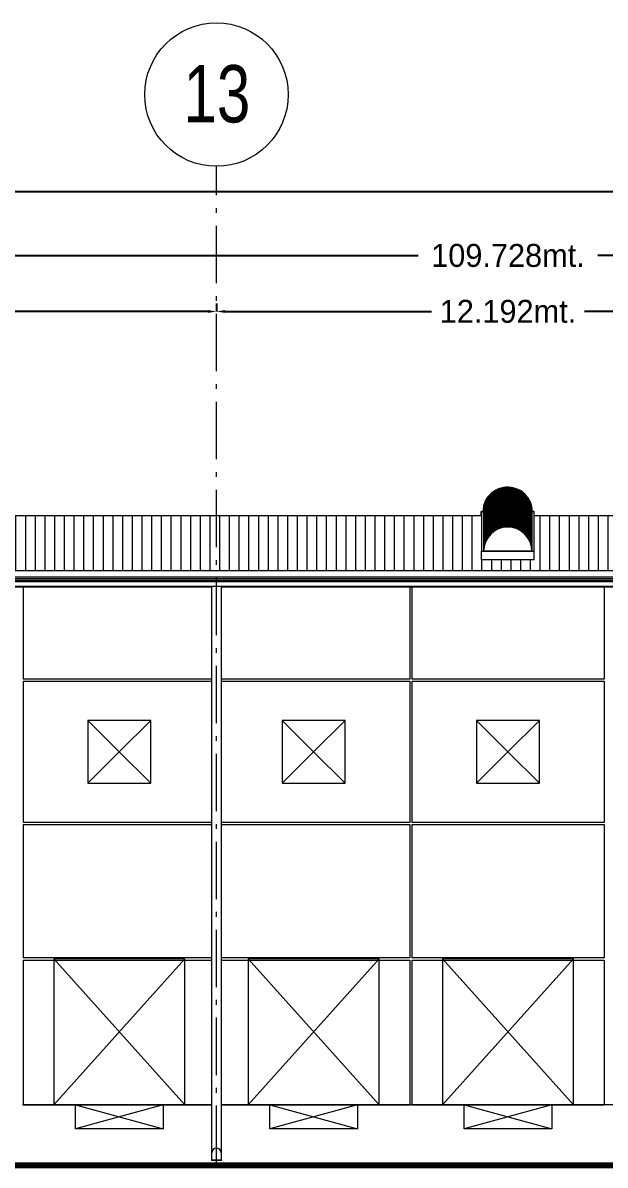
# Model space of a CAD drawing. Header units: metres. Extents: x -199 to 506, y -5 to 23.
# Drawn here: x 436.21 to 448.38, y -1.26 to 22.63 of the extents above; entities that cross this region are included whole.
import ezdxf

# ---------------------------------------------------------------- set-up
doc = ezdxf.new("R2010")
doc.units = ezdxf.units.M
doc.linetypes.add('01_Grid', pattern=[1.74, 1.2, -0.27, 0, -0.27])
for name, color, linetype, lineweight in [('03EJES-1', 1, '01_Grid', 5), ('04NOEJE', 2, 'Continuous', 18), ('04NOEJE-1', 2, 'Continuous', 5), ('06MUREXT', 92, 'Continuous', 9), ('14HATCH-1', 14, 'Continuous', 5), ('17EQAGUA', 5, 'Continuous', 5), ('26VENT', 144, 'Continuous', 5), ('31COTAS', 1, 'Continuous', 5), ('53BAPS', 1, 'Continuous', 5), ('54ESTRUCTURA', 1, 'Continuous', 9), ('70LINEA', 1, 'Continuous', 13), ('70LINEA-1', 1, 'Continuous', 5), ('70LINEA_1_0', 6, 'Continuous', 80)]:
    doc.layers.add(name, color=color, linetype=linetype, lineweight=lineweight)
doc.styles.add('Arial', font='arial.ttf', dxfattribs={"width": 0.75, "height": 1.2})
doc.dimstyles.get("Standard").update_dxf_attribs({"dimtxt": 0.48, "dimasz": 0.18, "dimexe": 0, "dimexo": 0, "dimgap": 0, "dimtad": 0, "dimtih": 1, "dimtoh": 1, "dimdec": 3, "dimzin": 0, "dimdsep": 46, "dimtxsty": 'Standard', "dimcen": 0.09, "dimadec": 0, "dimazin": 0, "dimtfac": 1, "dimtdec": 4, "dimtofl": 0, "dimtmove": 0, "dimatfit": 3, "dimfxl": 1, "dimtolj": 1, "dimtzin": 0, "dimarcsym": 0})

# ---------------------------------------------------------------- blocks, each defined once
blk = doc.blocks.new('Docks - Knockout - Cw9_x10__ Lv6_x8_-7684776-601rSouthElevEjeF Paint')
at = {"layer": '26VENT'}
for p, q in [((161.8996, 3.048), (159.1564, 3.048)), ((159.1564, 3.048), (161.8996, 0)), ((161.8996, 3.048), (159.1564, 0)), ((159.1564, 3.048), (159.1564, 0)), ((161.8996, 0), (161.8996, 3.048)), ((159.1564, 0), (161.8996, 0)), ((159.6136, 0), (161.4424, -0.508)), ((161.4424, 0), (159.6136, -0.508)), ((159.6136, -0.508), (159.6136, 0)), ((161.4424, 0), (161.4424, -0.508)), ((161.4424, -0.508), (159.6136, -0.508))]:
    blk.add_line(p, q, dxfattribs=at)
blk = doc.blocks.new('Downspout - Square - Downspout - Square 8_x8_-7117014-601rSouthElevEjeF Paint')
at = {"layer": '17EQAGUA'}
for p, q in [((24.282, 10.841), (24.282, -1.169)), ((24.486, -1.169), (24.486, 10.841)), ((24.486, -1.169), (24.282, -1.169)), ((24.285, -1.159), (24.285, -1.009)), ((24.483, -1.159), (24.285, -1.159)), ((24.483, -1.009), (24.483, -1.159))]:
    blk.add_line(p, q, dxfattribs=at)
blk.add_arc((24.384, -1.009), 0.0986, 0, 180, dxfattribs=at)
blk = doc.blocks.new('Skylight - Barrel Vault - 27_62x1_10 - Barrel Vault-V87-601rSouthElevEjeF Paint')
at = {"layer": '26VENT'}
for p, q in [((139.647, 12.406), (139.693, 12.406)), ((139.647, 12.317), (139.647, 12.406)), ((140.718, 12.406), (140.747, 12.406))]:
    blk.add_line(p, q, dxfattribs=at)
for major_axis, start_param, end_param in [((0.511, 0), 1.413717, 3.138944), ((0.505, 0), 2.356194, 3.138912), ((0.505, 0), 2.356194, 3.138912)]:
    blk.add_ellipse((140.197, 12.405), major_axis=major_axis, ratio=0.999547, start_param=start_param, end_param=end_param, dxfattribs=at)
blk = doc.blocks.new('Skylight - Barrel Vault - 27_62x1_10 - Barrel Vault-V88-601rSouthElevEjeF Paint')
at = {"layer": '26VENT'}
for p, q in [((139.693, 12.405), (139.654, 12.405)), ((139.654, 12.405), (139.654, 11.574)), ((139.693, 12.404), (139.693, 12.403)), ((139.693, 12.392), (139.693, 12.39)), ((139.693, 12.38), (139.693, 12.378)), ((139.693, 12.368), (139.693, 12.366)), ((139.693, 12.355), (139.693, 12.354)), ((139.693, 12.343), (139.693, 12.342)), ((139.693, 12.331), (139.693, 12.33)), ((139.693, 12.319), (139.693, 12.317)), ((139.693, 12.307), (139.693, 12.305)), ((139.693, 12.295), (139.693, 12.293)), ((139.693, 12.283), (139.693, 12.281)), ((139.693, 12.27), (139.693, 12.269)), ((139.693, 12.258), (139.693, 12.257)), ((139.693, 12.246), (139.693, 12.245)), ((139.693, 12.234), (139.693, 12.232)), ((139.693, 12.222), (139.693, 12.22)), ((139.693, 12.21), (139.693, 12.208)), ((139.693, 12.197), (139.693, 12.196)), ((139.693, 12.185), (139.693, 12.184)), ((139.699, 12.404), (139.699, 11.576)), ((140.709, 11.576), (140.709, 12.404)), ((140.715, 12.403), (140.715, 12.404)), ((140.715, 12.39), (140.715, 12.392)), ((140.715, 12.378), (140.715, 12.38)), ((140.715, 12.366), (140.715, 12.368)), ((140.715, 12.354), (140.715, 12.355)), ((140.715, 12.342), (140.715, 12.343)), ((140.715, 12.33), (140.715, 12.331)), ((140.715, 12.317), (140.715, 12.319)), ((140.715, 12.305), (140.715, 12.307)), ((140.715, 12.293), (140.715, 12.295)), ((140.715, 12.281), (140.715, 12.283)), ((140.715, 12.269), (140.715, 12.27)), ((140.715, 12.257), (140.715, 12.258)), ((140.715, 12.245), (140.715, 12.246)), ((140.715, 12.232), (140.715, 12.234)), ((140.715, 12.22), (140.715, 12.222)), ((140.715, 12.208), (140.715, 12.21)), ((140.715, 12.196), (140.715, 12.197)), ((140.715, 12.184), (140.715, 12.185)), ((140.754, 12.405), (140.718, 12.405)), ((140.754, 11.574), (140.754, 12.405)), ((139.693, 12.173), (139.693, 12.172)), ((139.693, 12.161), (139.693, 12.159)), ((139.693, 12.149), (139.693, 12.147)), ((139.693, 12.137), (139.693, 12.135)), ((139.693, 12.124), (139.693, 12.123)), ((139.693, 12.112), (139.693, 12.111)), ((139.693, 12.1), (139.693, 12.099)), ((139.693, 12.088), (139.693, 12.086)), ((139.693, 12.076), (139.693, 12.074)), ((139.693, 12.064), (139.693, 12.062)), ((139.693, 12.051), (139.693, 12.05)), ((139.693, 12.039), (139.693, 12.038)), ((139.693, 12.027), (139.693, 12.026)), ((139.693, 12.015), (139.693, 12.013)), ((139.693, 12.003), (139.693, 12.001)), ((139.693, 11.991), (139.693, 11.989)), ((139.693, 11.979), (139.693, 11.977)), ((139.693, 11.966), (139.693, 11.965)), ((139.693, 11.954), (139.693, 11.953)), ((140.715, 12.172), (140.715, 12.173)), ((140.715, 12.159), (140.715, 12.161)), ((140.715, 12.147), (140.715, 12.149)), ((140.715, 12.135), (140.715, 12.137)), ((140.715, 12.123), (140.715, 12.124)), ((140.715, 12.111), (140.715, 12.112)), ((140.715, 12.099), (140.715, 12.1)), ((140.715, 12.086), (140.715, 12.088)), ((140.715, 12.074), (140.715, 12.076)), ((140.715, 12.062), (140.715, 12.064)), ((140.715, 12.05), (140.715, 12.051)), ((140.715, 12.038), (140.715, 12.039)), ((140.715, 12.026), (140.715, 12.027)), ((140.715, 12.013), (140.715, 12.015)), ((140.715, 12.001), (140.715, 12.003)), ((140.715, 11.989), (140.715, 11.991)), ((140.715, 11.977), (140.715, 11.979)), ((140.715, 11.965), (140.715, 11.966)), ((140.715, 11.953), (140.715, 11.954)), ((139.693, 11.942), (139.693, 11.941)), ((139.693, 11.93), (139.693, 11.928)), ((139.693, 11.918), (139.693, 11.916)), ((139.693, 11.906), (139.693, 11.904)), ((139.693, 11.893), (139.693, 11.892)), ((139.693, 11.881), (139.693, 11.88)), ((139.693, 11.869), (139.693, 11.868)), ((139.693, 11.857), (139.693, 11.855)), ((139.693, 11.845), (139.693, 11.843)), ((139.693, 11.833), (139.693, 11.831)), ((139.693, 11.82), (139.693, 11.819)), ((139.693, 11.808), (139.693, 11.807)), ((139.693, 11.796), (139.693, 11.795)), ((139.693, 11.784), (139.693, 11.782)), ((139.693, 11.772), (139.693, 11.77)), ((139.693, 11.76), (139.693, 11.758)), ((139.693, 11.748), (139.693, 11.746)), ((139.693, 11.735), (139.693, 11.734)), ((139.693, 11.723), (139.693, 11.722)), ((139.693, 11.711), (139.693, 11.71)), ((140.715, 11.941), (140.715, 11.942)), ((140.715, 11.928), (140.715, 11.93)), ((140.715, 11.916), (140.715, 11.918)), ((140.715, 11.904), (140.715, 11.906)), ((140.715, 11.892), (140.715, 11.893)), ((140.715, 11.88), (140.715, 11.881)), ((140.715, 11.868), (140.715, 11.869)), ((140.715, 11.855), (140.715, 11.857)), ((140.715, 11.843), (140.715, 11.845)), ((140.715, 11.831), (140.715, 11.833)), ((140.715, 11.819), (140.715, 11.82)), ((140.715, 11.807), (140.715, 11.808)), ((140.715, 11.795), (140.715, 11.796)), ((140.715, 11.782), (140.715, 11.784)), ((140.715, 11.77), (140.715, 11.772)), ((140.715, 11.758), (140.715, 11.76)), ((140.715, 11.746), (140.715, 11.748)), ((140.715, 11.734), (140.715, 11.735)), ((140.715, 11.722), (140.715, 11.723)), ((140.715, 11.71), (140.715, 11.711)), ((139.654, 11.574), (140.754, 11.574)), ((139.654, 11.397), (139.654, 11.574)), ((139.693, 11.699), (139.693, 11.697)), ((139.693, 11.687), (139.693, 11.685)), ((139.693, 11.675), (139.693, 11.673)), ((139.693, 11.662), (139.693, 11.661)), ((139.693, 11.65), (139.693, 11.649)), ((139.693, 11.638), (139.693, 11.637)), ((139.693, 11.626), (139.693, 11.624)), ((139.693, 11.614), (139.693, 11.612)), ((139.693, 11.602), (139.693, 11.6)), ((139.693, 11.589), (139.693, 11.588)), ((139.693, 11.577), (139.693, 11.576)), ((139.699, 11.576), (139.693, 11.576)), ((140.204, 11.576), (139.699, 11.576)), ((140.709, 11.576), (140.204, 11.576)), ((140.715, 11.576), (140.709, 11.576)), ((140.715, 11.697), (140.715, 11.699)), ((140.715, 11.685), (140.715, 11.687)), ((140.715, 11.673), (140.715, 11.675)), ((140.715, 11.661), (140.715, 11.662)), ((140.715, 11.649), (140.715, 11.65)), ((140.715, 11.637), (140.715, 11.638)), ((140.715, 11.624), (140.715, 11.626)), ((140.715, 11.612), (140.715, 11.614)), ((140.715, 11.6), (140.715, 11.602)), ((140.715, 11.588), (140.715, 11.589)), ((140.715, 11.576), (140.715, 11.577)), ((140.754, 11.397), (140.754, 11.574)), ((140.754, 11.397), (139.654, 11.397))]:
    blk.add_line(p, q, dxfattribs=at)
for centre, major_axis, start_param, end_param in [((140.204, 12.404), (-0.511, 0), 3.141593, 6.283185), ((140.204, 12.392), (-0.511, 0), 3.141593, 6.283185), ((140.204, 12.39), (-0.511, 0), 3.141593, 6.283185), ((140.204, 12.403), (0.511, 0), 0, 3.141593), ((140.204, 12.378), (-0.511, 0), 3.141593, 6.283185), ((140.204, 12.368), (-0.511, 0), 3.141593, 6.283185), ((140.204, 12.403), (0.505, 0), 0.616198, 2.525395), ((140.204, 12.366), (-0.511, 0), 3.141593, 6.283185), ((140.204, 12.38), (-0.511, 0), 3.141593, 6.283185), ((140.204, 12.355), (-0.511, 0), 3.141593, 6.283185), ((140.204, 12.354), (-0.511, 0), 3.141593, 6.283185), ((140.204, 12.343), (-0.511, 0), 3.141593, 6.283185), ((140.204, 12.342), (-0.511, 0), 3.141593, 6.283185), ((140.204, 12.33), (-0.511, 0), 3.141593, 6.283185), ((140.204, 12.319), (-0.511, 0), 3.141593, 6.283185), ((140.204, 12.317), (-0.511, 0), 3.141593, 6.283185), ((140.204, 12.331), (0.511, 0), 0.005665, 3.135928), ((140.204, 12.307), (-0.511, 0), 3.141593, 6.283185), ((140.204, 12.305), (-0.511, 0), 3.141593, 6.283185), ((140.204, 12.295), (-0.511, 0), 3.141593, 6.283185), ((140.204, 12.293), (-0.511, 0), 3.141593, 6.283185), ((140.204, 12.283), (-0.511, 0), 3.141593, 6.283185), ((140.204, 12.281), (-0.511, 0), 3.141593, 6.283185), ((140.204, 12.269), (-0.511, 0), 3.141593, 6.283185), ((140.204, 12.258), (-0.511, 0), 3.141593, 6.283185), ((140.204, 12.257), (-0.511, 0), 3.141593, 6.283185), ((140.204, 12.27), (-0.511, 0), 3.141593, 6.283185), ((140.204, 12.245), (-0.511, 0), 3.141593, 6.283185), ((140.204, 12.234), (-0.511, 0), 3.141593, 6.283185), ((140.204, 12.232), (-0.511, 0), 3.141593, 6.283185), ((140.204, 12.246), (-0.511, 0), 3.141593, 6.283185), ((140.204, 12.22), (-0.511, 0), 3.141593, 6.283185), ((140.204, 12.21), (-0.511, 0), 3.141593, 6.283185), ((140.204, 12.208), (-0.511, 0), 3.141593, 6.283185), ((140.204, 12.222), (-0.511, 0), 3.141593, 6.283185), ((140.204, 12.196), (-0.511, 0), 3.141593, 6.283185), ((140.204, 12.185), (-0.511, 0), 3.141593, 6.283185), ((140.204, 12.184), (-0.511, 0), 3.141593, 6.283185), ((140.204, 12.197), (0.511, 0), 0.004864, 3.136729), ((140.204, 12.173), (-0.511, 0), 3.141593, 6.283185), ((140.204, 12.172), (-0.511, 0), 3.141593, 6.283185), ((140.204, 12.161), (-0.511, 0), 3.141593, 6.283185), ((140.204, 12.159), (-0.511, 0), 3.141593, 6.283185), ((140.204, 12.149), (-0.511, 0), 3.141593, 6.283185), ((140.204, 12.147), (-0.511, 0), 3.141593, 6.283185), ((140.204, 12.137), (-0.511, 0), 3.141593, 6.283185), ((140.204, 12.135), (-0.511, 0), 3.141593, 6.283185), ((140.204, 12.39), (0.505, 0), 0.616198, 2.525395), ((140.204, 12.378), (0.505, 0), 0.616198, 2.525395), ((140.204, 12.366), (0.505, 0), 0.616198, 2.525395), ((140.204, 12.354), (0.505, 0), 0.616198, 2.525395), ((140.204, 12.342), (0.505, 0), 0.616198, 2.525395), ((140.204, 12.33), (0.505, 0), 0.616198, 2.525395), ((140.204, 12.317), (0.505, 0), 0.616198, 2.525395), ((140.204, 12.305), (0.505, 0), 0.616198, 2.525395), ((140.204, 12.293), (0.505, 0), 0.616198, 2.525395), ((140.204, 12.281), (0.505, 0), 0.616198, 2.525395), ((140.204, 12.269), (0.505, 0), 0.616198, 2.525395), ((140.204, 12.257), (0.505, 0), 0.616198, 2.525395), ((140.204, 12.245), (0.505, 0), 0.616198, 2.525395), ((140.204, 12.232), (0.505, 0), 0.616198, 2.525395), ((140.204, 12.22), (0.505, 0), 0.616198, 2.525395), ((140.204, 12.208), (0.505, 0), 0.616198, 2.525395), ((140.204, 12.196), (0.505, 0), 0.616198, 2.525395), ((140.204, 12.184), (0.505, 0), 0.616198, 2.525395), ((140.204, 12.172), (0.505, 0), 0.616198, 2.525395), ((140.204, 12.159), (0.505, 0), 0.616198, 2.525395), ((140.204, 12.124), (-0.511, 0), 3.141593, 6.283185), ((140.204, 12.123), (-0.511, 0), 3.141593, 6.283185), ((140.204, 12.112), (-0.511, 0), 3.141593, 6.283185), ((140.204, 12.111), (-0.511, 0), 3.141593, 6.283185), ((140.204, 12.1), (-0.511, 0), 3.141593, 6.283185), ((140.204, 12.099), (-0.511, 0), 3.141593, 6.283185), ((140.204, 12.088), (-0.511, 0), 3.141593, 6.283185), ((140.204, 12.086), (-0.511, 0), 3.141593, 6.283185), ((140.204, 12.076), (-0.511, 0), 3.141593, 6.283185), ((140.204, 12.074), (-0.511, 0), 3.141593, 6.283185), ((140.204, 12.062), (-0.511, 0), 3.141593, 6.283185), ((140.204, 12.051), (-0.511, 0), 3.141593, 6.283185), ((140.204, 12.05), (-0.511, 0), 3.141593, 6.283185), ((140.204, 12.064), (0.511, 0), 0.004063, 3.137529), ((140.204, 12.038), (-0.511, 0), 3.141593, 6.283185), ((140.204, 12.027), (-0.511, 0), 3.141593, 6.283185), ((140.204, 12.026), (-0.511, 0), 3.141593, 6.283185), ((140.204, 12.039), (-0.511, 0), 3.141593, 6.283185), ((140.204, 12.013), (-0.511, 0), 3.141593, 6.283185), ((140.204, 12.003), (-0.511, 0), 3.141593, 6.283185), ((140.204, 12.001), (-0.511, 0), 3.141593, 6.283185), ((140.204, 12.015), (-0.511, 0), 3.141593, 6.283185), ((140.204, 11.989), (-0.511, 0), 3.141593, 6.283185), ((140.204, 11.979), (-0.511, 0), 3.141593, 6.283185), ((140.204, 11.977), (-0.511, 0), 3.141593, 6.283185), ((140.204, 11.991), (-0.511, 0), 3.141593, 6.283185), ((140.204, 11.965), (-0.511, 0), 3.141593, 6.283185), ((140.204, 11.954), (-0.511, 0), 3.141593, 6.283185), ((140.204, 11.953), (-0.511, 0), 3.141593, 6.283185), ((140.204, 11.966), (-0.511, 0), 3.141593, 6.283185), ((140.204, 11.942), (-0.511, 0), 3.141593, 6.283185), ((140.204, 11.941), (-0.511, 0), 3.141593, 6.283185), ((140.204, 11.928), (-0.511, 0), 3.141593, 6.283185), ((140.204, 11.918), (-0.511, 0), 3.141593, 6.283185), ((140.204, 11.916), (-0.511, 0), 3.141593, 6.283185), ((140.204, 11.93), (0.511, 0), 0.003263, 3.13833), ((140.204, 11.904), (-0.511, 0), 3.141593, 6.283185), ((140.204, 11.893), (-0.511, 0), 3.141593, 6.283185), ((140.204, 11.892), (-0.511, 0), 3.141593, 6.283185), ((140.204, 12.147), (0.505, 0), 0.616198, 2.525395), ((140.204, 12.135), (0.505, 0), 0.616198, 2.525395), ((140.204, 12.123), (0.505, 0), 0.616198, 2.525395), ((140.204, 12.111), (0.505, 0), 0.616198, 2.525395), ((140.204, 12.099), (0.505, 0), 0.616198, 2.525395), ((140.204, 12.086), (0.505, 0), 0.616198, 2.525395), ((140.204, 12.074), (0.505, 0), 0.616198, 2.525395), ((140.204, 12.062), (0.505, 0), 0.616198, 2.525395), ((140.204, 12.05), (0.505, 0), 0.616198, 2.525395), ((140.204, 12.038), (0.505, 0), 0.616198, 2.525395), ((140.204, 12.026), (0.505, 0), 0.616198, 2.525395), ((140.204, 12.013), (0.505, 0), 0.616198, 2.525395), ((140.204, 12.001), (0.505, 0), 0.616198, 2.525395), ((140.204, 11.989), (0.505, 0), 0.616198, 2.525395), ((140.204, 11.977), (0.505, 0), 0.616198, 2.525395), ((140.204, 11.965), (0.505, 0), 0.616198, 2.525395), ((140.204, 11.953), (0.505, 0), 0.616198, 2.525395), ((140.204, 11.941), (0.505, 0), 0.616198, 2.525395), ((140.204, 11.928), (0.505, 0), 0.616198, 2.525395), ((140.204, 11.906), (0.511, 0), 0.785537, 2.356056), ((140.204, 11.881), (-0.511, 0), 3.141593, 6.283185), ((140.204, 11.88), (-0.511, 0), 3.141593, 6.283185), ((140.204, 11.869), (-0.511, 0), 3.141593, 6.283185), ((140.204, 11.868), (-0.511, 0), 3.141593, 6.283185), ((140.204, 11.855), (-0.511, 0), 3.141593, 6.283185), ((140.204, 11.845), (-0.511, 0), 3.141593, 6.283185), ((140.204, 11.843), (-0.511, 0), 3.141593, 6.283185), ((140.204, 11.857), (-0.511, 0), 3.141593, 6.283185), ((140.204, 11.833), (-0.511, 0), 3.141593, 6.283185), ((140.204, 11.831), (-0.511, 0), 3.141593, 6.283185), ((140.204, 11.82), (-0.511, 0), 3.141593, 6.283185), ((140.204, 11.819), (-0.511, 0), 3.141593, 6.283185), ((140.204, 11.807), (-0.511, 0), 3.141593, 6.283185), ((140.204, 11.795), (-0.511, 0), 3.141593, 6.283185), ((140.204, 11.808), (-0.511, 0), 3.141593, 6.283185), ((140.204, 11.782), (-0.511, 0), 3.141593, 6.283185), ((140.204, 11.796), (0.511, 0), 0.002462, 3.139131), ((140.204, 11.772), (-0.511, 0), 3.141593, 6.283185), ((140.204, 11.77), (-0.511, 0), 3.141593, 6.283185), ((140.204, 11.784), (-0.511, 0), 3.141593, 6.283185), ((140.204, 11.76), (-0.511, 0), 3.141593, 6.283185), ((140.204, 11.758), (-0.511, 0), 3.141593, 6.283185), ((140.204, 11.748), (-0.511, 0), 3.141593, 6.283185), ((140.204, 11.746), (-0.511, 0), 3.141593, 6.283185), ((140.204, 11.734), (-0.511, 0), 3.141593, 6.283185), ((140.204, 11.906), (-0.511, 0), 5.497787, 6.283185), ((140.204, 11.723), (-0.511, 0), 3.141593, 6.283185), ((140.204, 11.722), (-0.511, 0), 3.141593, 6.283185), ((140.204, 11.735), (-0.511, 0), 3.141593, 6.283185), ((140.204, 11.711), (-0.511, 0), 3.141593, 6.283185), ((140.204, 11.71), (-0.511, 0), 3.141593, 6.283185), ((140.204, 11.699), (-0.511, 0), 3.141593, 6.283185), ((140.204, 11.697), (-0.511, 0), 3.141593, 6.283185), ((140.204, 11.687), (-0.511, 0), 3.141593, 6.283185), ((140.204, 11.685), (-0.511, 0), 3.141593, 6.283185), ((140.204, 11.675), (-0.511, 0), 3.141593, 6.283185), ((140.204, 11.673), (-0.511, 0), 3.141593, 6.283185), ((140.204, 11.662), (-0.511, 0), 3.141593, 6.283185), ((140.204, 11.661), (-0.511, 0), 3.141593, 6.283185), ((140.204, 11.916), (0.505, 0), 0.616198, 2.525395), ((140.204, 11.904), (0.505, 0), 0.616198, 2.525395), ((140.204, 11.892), (0.505, 0), 0.616198, 2.525395), ((140.204, 11.88), (0.505, 0), 0.616198, 2.525395), ((140.204, 11.868), (0.505, 0), 0.616198, 2.525395), ((140.204, 11.855), (0.505, 0), 0.616198, 2.525395), ((140.204, 11.843), (0.505, 0), 0.616198, 2.525395), ((140.204, 11.831), (0.505, 0), 0.616198, 2.525395), ((140.204, 11.819), (0.505, 0), 0.616198, 2.525395), ((140.204, 11.807), (0.505, 0), 0.616198, 2.525395), ((140.204, 11.795), (0.505, 0), 0.616198, 2.525395), ((140.204, 11.782), (0.505, 0), 0.616198, 2.525395), ((140.204, 11.77), (0.505, 0), 0.616198, 2.525395), ((140.204, 11.758), (0.505, 0), 0.616198, 2.525395), ((140.204, 11.746), (0.505, 0), 0.616198, 2.525395), ((140.204, 11.734), (0.505, 0), 0.616198, 2.525395), ((140.204, 11.722), (0.505, 0), 0.616198, 2.525395), ((140.204, 11.71), (0.505, 0), 0.616198, 2.525395), ((140.204, 11.697), (0.505, 0), 0.616198, 2.525395), ((140.204, 11.685), (0.505, 0), 0.616198, 2.525395), ((140.204, 11.906), (0.511, 0), 0, 0.785398), ((140.204, 11.65), (-0.511, 0), 3.141593, 6.283185), ((140.204, 11.649), (-0.511, 0), 3.141593, 6.283185), ((140.204, 11.638), (-0.511, 0), 3.141593, 6.283185), ((140.204, 11.637), (-0.511, 0), 3.141593, 6.283185), ((140.204, 11.624), (-0.511, 0), 3.141593, 6.283185), ((140.204, 11.614), (-0.511, 0), 3.141593, 6.283185), ((140.204, 11.612), (-0.511, 0), 3.141593, 6.283185), ((140.204, 11.626), (-0.511, 0), 3.141593, 6.283185), ((140.204, 11.6), (-0.511, 0), 3.141593, 6.283185), ((140.204, 11.589), (-0.511, 0), 3.141593, 6.283185), ((140.204, 11.588), (-0.511, 0), 3.141593, 6.283185), ((140.204, 11.602), (-0.511, 0), 3.141593, 6.283185), ((140.204, 11.576), (-0.511, 0), 3.141593, 6.283185), ((140.204, 11.577), (-0.511, 0), 3.141593, 6.283185), ((140.204, 11.576), (-0.505, 0), 3.141593, 6.283185), ((140.204, 11.576), (-0.505, 0), 3.141593, 6.283185), ((140.204, 11.673), (0.505, 0), 0.616198, 2.525395), ((140.204, 11.661), (0.505, 0), 0.616198, 2.525395), ((140.204, 11.649), (0.505, 0), 0.616198, 2.525395), ((140.204, 11.624), (0.505, 0), 0.616198, 2.525395), ((140.204, 11.612), (0.505, 0), 0.616198, 2.525395), ((140.204, 11.6), (0.505, 0), 0.616198, 2.525395), ((140.204, 11.588), (0.505, 0), 0.616198, 2.525395), ((140.204, 11.637), (0.505, 0), 0.624084, 2.517509)]:
    blk.add_ellipse(centre, major_axis=major_axis, ratio=0.999547, start_param=start_param, end_param=end_param, dxfattribs=at)
blk = doc.blocks.new('Grid - Standard-4449989-601rSouthElevEjeF Paint')
at = {"layer": '04NOEJE'}
blk.add_circle((0, 21.126), 1.5, dxfattribs=at)
blk = doc.blocks.new('DIMBLOCK33-601rSouthElevEjeF Paint')
at = {"layer": '31COTAS', "color": 0, "lineweight": -2}
for p, q in [((293.95, 19.26), (293.95, 19.09)), ((294.13, 19.09), (395.622, 19.09)), ((501.034, 19.09), (399.542, 19.09)), ((501.214, 16.295), (501.214, 19.09))]:
    blk.add_line(p, q, dxfattribs=at)
at = {"layer": '31COTAS', "color": 0}
for points in [[(294.13, 19.12), (294.13, 19.06), (293.95, 19.09)], [(501.034, 19.06), (501.034, 19.12), (501.214, 19.09)]]:
    blk.add_solid(points, dxfattribs=at)
at = {"layer": 'Defpoints', "color": 0}
for p in [(293.95, 19.26), (501.214, 19.09), (501.214, 16.295)]:
    blk.add_point(p, dxfattribs=at)
at = {"layer": '31COTAS', "color": 0, "insert": (397.582, 19.09), "char_height": 0.48, "attachment_point": 5}
blk.add_mtext('\\A1;207.264mt.', dxfattribs=at)
blk = doc.blocks.new('DIMBLOCK45-601rSouthElevEjeF Paint')
at = {"layer": '31COTAS', "color": 0, "lineweight": -2}
for p, q in [((428.062, 16.76), (428.062, 16.59)), ((440.254, 16.76), (440.254, 16.59)), ((428.242, 16.59), (432.558, 16.59)), ((440.074, 16.59), (435.758, 16.59))]:
    blk.add_line(p, q, dxfattribs=at)
at = {"layer": '31COTAS', "color": 0}
for points in [[(428.242, 16.62), (428.242, 16.56), (428.062, 16.59)], [(440.074, 16.56), (440.074, 16.62), (440.254, 16.59)]]:
    blk.add_solid(points, dxfattribs=at)
at = {"layer": 'Defpoints', "color": 0}
for p in [(428.062, 16.76), (440.254, 16.76), (440.254, 16.59)]:
    blk.add_point(p, dxfattribs=at)
at = {"layer": '31COTAS', "color": 0, "insert": (434.158, 16.59), "char_height": 0.48, "attachment_point": 5}
blk.add_mtext('\\A1;12.192mt.', dxfattribs=at)
blk = doc.blocks.new('DIMBLOCK46-601rSouthElevEjeF Paint')
at = {"layer": '31COTAS', "color": 0, "lineweight": -2}
for p, q in [((440.254, 16.76), (440.254, 16.59)), ((452.446, 16.76), (452.446, 16.59)), ((440.434, 16.59), (444.75, 16.59)), ((452.266, 16.59), (447.95, 16.59))]:
    blk.add_line(p, q, dxfattribs=at)
at = {"layer": '31COTAS', "color": 0}
for points in [[(440.434, 16.62), (440.434, 16.56), (440.254, 16.59)], [(452.266, 16.56), (452.266, 16.62), (452.446, 16.59)]]:
    blk.add_solid(points, dxfattribs=at)
at = {"layer": 'Defpoints', "color": 0}
for p in [(440.254, 16.76), (452.446, 16.76), (452.446, 16.59)]:
    blk.add_point(p, dxfattribs=at)
at = {"layer": '31COTAS', "color": 0, "insert": (446.35, 16.59), "char_height": 0.48, "attachment_point": 5}
blk.add_mtext('\\A1;12.192mt.', dxfattribs=at)
blk = doc.blocks.new('DIMBLOCK51-601rSouthElevEjeF Paint')
at = {"layer": '31COTAS', "color": 0, "lineweight": -2}
for p, q in [((391.486, 17.929), (391.486, 17.759)), ((501.214, 17.929), (501.214, 17.759)), ((391.666, 17.759), (444.47, 17.759)), ((501.034, 17.759), (448.23, 17.759))]:
    blk.add_line(p, q, dxfattribs=at)
at = {"layer": '31COTAS', "color": 0}
for points in [[(391.666, 17.789), (391.666, 17.729), (391.486, 17.759)], [(501.034, 17.729), (501.034, 17.789), (501.214, 17.759)]]:
    blk.add_solid(points, dxfattribs=at)
at = {"layer": 'Defpoints', "color": 0}
for p in [(391.486, 17.929), (501.214, 17.929), (501.214, 17.759)]:
    blk.add_point(p, dxfattribs=at)
at = {"layer": '31COTAS', "color": 0, "insert": (446.35, 17.759), "char_height": 0.48, "attachment_point": 5}
blk.add_mtext('\\A1;109.728mt.', dxfattribs=at)

msp = doc.modelspace()

# ---------------------------------------------------------------- hatches: boundary and pattern name
at = {"layer": '14HATCH-1'}
h = msp.add_hatch(dxfattribs=at)
h.set_pattern_fill('FP_12', color=256, style=0, pattern_type=2)
h.set_pattern_definition([(90, (306.142, 13.003), (-0.203, 0), [])])
h.paths.add_polyline_path([(420.4897, 11.1703), (498.9879, 11.1703), (498.9879, 12.2022), (499.0355, 12.2022), (499.0355, 12.1578), (499.6419, 12.1578), (499.6419, 12.2022), (499.6895, 12.2022), (499.6864, 11.1703), (501.0723, 11.1703), (501.0723, 12.3171), (483.4723, 12.3171), (483.4723, 11.3967), (482.3723, 11.3983), (482.3723, 12.3171), (471.2803, 12.3171), (471.2803, 11.3967), (470.1803, 11.3983), (470.1787, 12.3171), (459.0883, 12.3171), (459.0883, 11.3967), (457.9883, 11.3985), (457.9883, 12.3171), (446.8963, 12.3171), (446.8963, 11.3967), (445.7963, 11.3985), (445.7963, 12.3171), (434.7043, 12.3171), (434.7043, 11.3967), (433.6043, 11.3984), (433.6043, 12.3171), (422.5123, 12.3171), (422.5123, 11.3967), (421.4123, 11.3983), (421.4123, 12.3171), (410.3203, 12.3171), (410.3203, 11.3967), (409.2203, 11.3983), (409.2203, 12.3171), (398.1283, 12.3171), (398.1283, 11.3967), (397.0283, 11.3983), (397.0283, 12.3171), (385.9363, 12.3171), (385.9363, 11.3967), (384.8363, 11.3983), (384.8363, 12.3171), (373.7443, 12.3171), (373.7443, 11.3967), (372.6443, 11.3983), (372.6443, 12.3171), (361.5523, 12.3171), (361.5523, 11.3967), (360.4523, 11.3983), (360.4523, 12.3171), (349.3603, 12.3171), (349.3603, 11.3967), (348.2603, 11.3983), (348.2603, 12.3171), (337.1683, 12.3171), (337.1683, 11.3967), (336.0683, 11.3983), (336.0683, 12.3171), (324.9763, 12.3171), (324.9763, 11.3967), (323.8763, 11.3983), (323.8763, 12.3171), (312.7843, 12.3171), (312.7843, 11.3967), (311.6843, 11.3983), (311.6843, 12.3171), (300.5923, 12.3171), (300.5923, 11.3967), (299.4923, 11.3967), (299.4923, 12.3171), (294.0917, 12.3171), (294.0917, 11.1703), (418.7462, 11.1703)])
h.paths.add_polyline_path([(499.6419, 11.1703), (499.6419, 11.8106), (499.5936, 11.8106), (499.5936, 11.1703)])
h.paths.add_polyline_path([(499.5431, 11.1703), (499.5431, 11.8106), (499.3689, 11.8106), (499.3689, 11.1703), (499.3818, 11.1703)])
h.paths.add_polyline_path([(499.3054, 11.1703), (499.3054, 11.8106), (499.1311, 11.8106), (499.1311, 11.1703)])
h.paths.add_polyline_path([(499.0806, 11.1703), (499.0806, 11.8106), (499.0323, 11.8106), (499.0323, 11.1703)])
h.paths.add_polyline_path([(499.4309, 11.8614), (499.5431, 11.8645), (499.5431, 12.107), (499.3689, 12.107), (499.3689, 11.8614), (499.3818, 11.8614)])
h.paths.add_polyline_path([(499.6286, 11.8614), (499.6419, 11.8645), (499.6419, 12.107), (499.5936, 12.107), (499.5936, 11.8614)])
h.paths.add_polyline_path([(499.2433, 11.8614), (499.3054, 11.8645), (499.3054, 12.107), (499.1311, 12.107), (499.1311, 11.8614), (499.1843, 11.8614)])
h.paths.add_polyline_path([(499.0323, 11.8614), (499.0806, 11.8645), (499.0806, 12.107), (499.0323, 12.107), (499.0323, 11.8645)])

# ---------------------------------------------------------------- linework, layer by layer
at = {"layer": '03EJES-1'}
msp.add_line((440.254, -1.2192), (440.254, 19.6265), dxfattribs=at)
at = {"layer": '06MUREXT'}
for p, q in [((440.1524, 0), (436.1991, 0)), ((452.3444, 0), (440.3556, 0)), ((434.8991, -1.2192), (472.766, -1.2192))]:
    msp.add_line(p, q, dxfattribs=at)
at = {"layer": '53BAPS'}
for p, q in [((498.9879, 11.032), (294.0917, 11.032)), ((498.9879, 10.9966), (294.0917, 10.9966)), ((498.9879, 10.9628), (294.0917, 10.9628)), ((498.9879, 10.9324), (294.0917, 10.9324)), ((498.9879, 10.8409), (294.0917, 10.8409)), ((440.1526, 10.8268), (428.1634, 10.8268)), ((452.3446, 10.8268), (440.3554, 10.8268))]:
    msp.add_line(p, q, dxfattribs=at)
at = {"layer": '54ESTRUCTURA'}
for p, q in [((445.7963, 12.3171), (434.7043, 12.3171)), ((457.9883, 12.3171), (446.8963, 12.3171)), ((294.0917, 11.1703), (498.9879, 11.1703))]:
    msp.add_line(p, q, dxfattribs=at)
at = {"layer": '70LINEA'}
for p, q in [((436.2117, 10.8268), (436.2117, 8.9017)), ((444.2963, 10.8268), (444.2963, 8.9017)), ((444.3397, 10.8268), (444.3397, 8.9017)), ((448.3603, 10.8268), (448.3603, 8.9017)), ((440.1534, 8.9017), (436.2117, 8.9017)), ((436.2117, 8.8583), (440.1535, 8.8583)), ((436.2117, 8.8583), (436.2117, 5.9017)), ((440.3545, 8.8583), (444.2963, 8.8583)), ((444.2963, 8.9017), (440.3546, 8.9017)), ((444.2963, 8.8583), (444.2963, 5.9017)), ((448.3603, 8.9017), (444.3397, 8.9017)), ((444.3397, 8.8583), (448.3603, 8.8583)), ((444.3397, 8.8583), (444.3397, 5.9017)), ((448.3603, 8.8583), (448.3603, 5.9017)), ((440.1524, 5.9017), (436.2117, 5.9017)), ((436.2117, 5.8583), (440.1524, 5.8583)), ((436.2117, 5.8583), (436.2117, 3.0697)), ((444.2963, 5.9017), (440.3556, 5.9017)), ((440.3556, 5.8583), (444.2963, 5.8583)), ((444.2963, 5.8583), (444.2963, 3.0697)), ((448.3603, 5.9017), (444.3397, 5.9017)), ((444.3397, 5.8583), (448.3603, 5.8583)), ((444.3397, 5.8583), (444.3397, 3.0697)), ((448.3603, 5.8583), (448.3603, 3.0697)), ((440.1524, 3.0697), (436.2117, 3.0697)), ((436.2117, 3.0263), (440.1524, 3.0263)), ((436.2117, 3.0263), (436.2117, 0)), ((444.2963, 3.0697), (440.3556, 3.0697)), ((440.3556, 3.0263), (444.2963, 3.0263)), ((444.2963, 3.0263), (444.2963, 0)), ((448.3603, 3.0697), (444.3397, 3.0697)), ((444.3397, 3.0263), (448.3603, 3.0263)), ((444.3397, 3.0263), (444.3397, 0)), ((448.3603, 3.0263), (448.3603, 0)), ((436.2117, 0), (440.1524, 0)), ((440.3556, 0), (444.2963, 0)), ((444.3397, 0), (448.3603, 0))]:
    msp.add_line(p, q, dxfattribs=at)
at = {"layer": '70LINEA-1'}
for p, q in [((438.8793, 8.0372), (437.5648, 8.0372)), ((438.222, 7.38), (437.5648, 8.0372)), ((437.5648, 8.0372), (437.5648, 6.7227)), ((438.8793, 8.0372), (438.222, 7.38)), ((438.8793, 6.7227), (438.8793, 8.0372)), ((442.9433, 8.0372), (441.6288, 8.0372)), ((442.286, 7.38), (441.6288, 8.0372)), ((441.6288, 8.0372), (441.6288, 6.7227)), ((442.9433, 8.0372), (442.286, 7.38)), ((442.9433, 6.7227), (442.9433, 8.0372)), ((447.0073, 8.0372), (445.6928, 8.0372)), ((446.35, 7.38), (445.6928, 8.0372)), ((445.6928, 8.0372), (445.6928, 6.7227)), ((447.0073, 8.0372), (446.35, 7.38)), ((447.0073, 6.7227), (447.0073, 8.0372)), ((437.5648, 6.7227), (438.222, 7.38)), ((438.222, 7.38), (438.8793, 6.7227)), ((441.6288, 6.7227), (442.286, 7.38)), ((442.286, 7.38), (442.9433, 6.7227)), ((445.6928, 6.7227), (446.35, 7.38)), ((446.35, 7.38), (447.0073, 6.7227)), ((437.5648, 6.7227), (438.8793, 6.7227)), ((441.6288, 6.7227), (442.9433, 6.7227)), ((445.6928, 6.7227), (447.0073, 6.7227))]:
    msp.add_line(p, q, dxfattribs=at)
at = {"layer": '70LINEA_1_0'}
msp.add_line((390.9659, -1.2642), (505.2659, -1.2642), dxfattribs=at)

# ---------------------------------------------------------------- block references
at = {"layer": '04NOEJE'}
msp.add_blockref('Grid - Standard-4449989-601rSouthElevEjeF Paint', (440.254, 0), dxfattribs=at)
at = {"layer": '17EQAGUA'}
msp.add_blockref('Downspout - Square - Downspout - Square 8_x8_-7117014-601rSouthElevEjeF Paint', (415.87, 0), dxfattribs=at)
at = {"layer": '26VENT'}
for name, p in [('Skylight - Barrel Vault - 27_62x1_10 - Barrel Vault-V87-601rSouthElevEjeF Paint', (306.142, 0)), ('Skylight - Barrel Vault - 27_62x1_10 - Barrel Vault-V88-601rSouthElevEjeF Paint', (306.142, 0)), ('Docks - Knockout - Cw9_x10__ Lv6_x8_-7684776-601rSouthElevEjeF Paint', (277.694, 0)), ('Docks - Knockout - Cw9_x10__ Lv6_x8_-7684776-601rSouthElevEjeF Paint', (281.758, 0)), ('Docks - Knockout - Cw9_x10__ Lv6_x8_-7684776-601rSouthElevEjeF Paint', (285.822, 0))]:
    msp.add_blockref(name, p, dxfattribs=at)

# ---------------------------------------------------------------- texts
at = {"layer": '04NOEJE-1', "insert": (439.5636, 21.743), "char_height": 1.2, "width": 1.695569, "attachment_point": 1, "style": 'Arial'}
msp.add_mtext('13', dxfattribs=at)

# ---------------------------------------------------------------- dimensions: what is measured, and where the dimension line sits
at = {"layer": '31COTAS'}
for base, p1, p2, picture, middle in [((501.214, 19.0904), (293.95, 19.2601), (501.214, 16.2947), 'DIMBLOCK33-601rSouthElevEjeF Paint', (397.582, 19.0904)), ((501.214, 17.7595), (391.486, 17.9292), (501.214, 17.9292), 'DIMBLOCK51-601rSouthElevEjeF Paint', (446.35, 17.7595)), ((440.254, 16.5904), (428.062, 16.7601), (440.254, 16.7601), 'DIMBLOCK45-601rSouthElevEjeF Paint', (434.158, 16.5904)), ((452.446, 16.5904), (440.254, 16.7601), (452.446, 16.7601), 'DIMBLOCK46-601rSouthElevEjeF Paint', (446.35, 16.5904))]:
    dim = msp.add_linear_dim(base=base, p1=p1, p2=p2, dimstyle='Standard', override={"dimpost": 'mt.'}, dxfattribs=at)
    dim.commit()
    dim.dimension.update_dxf_attribs({"geometry": picture, "text_midpoint": middle})

doc.saveas('drawing.dxf')
